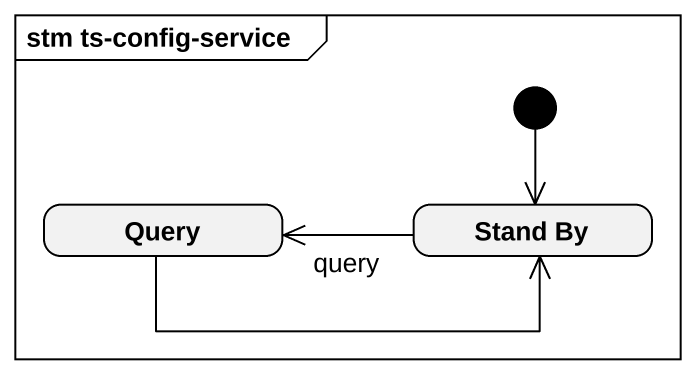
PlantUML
@startuml
mainframe stm ts-config-service
hide empty description
state Query
state "Stand By" as Stand_By
[*] --> Stand_By
Query -right-> Stand_By
Stand_By -left-> Query : query
@enduml
